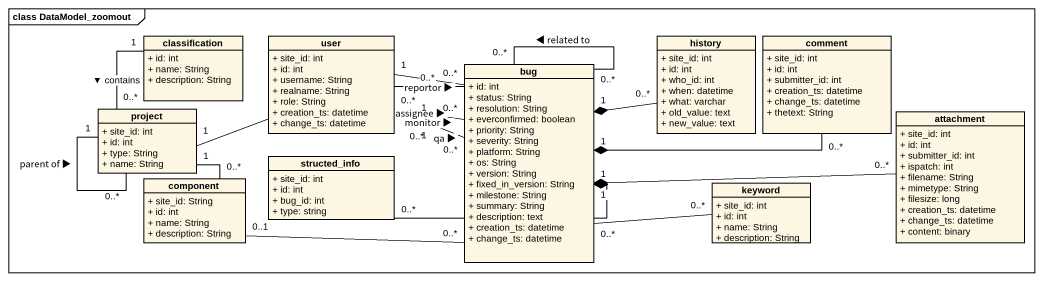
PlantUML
@startuml
mainframe class DataModel_zoomout
hide circle
hide empty members
skinparam classAttributeIconSize 0
class classification {
  + id: int
  + name: String
  + description: String
}
class user {
  + site_id: int
  + id: int
  + username: String
  + realname: String
  + role: String
  + creation_ts: datetime
  + change_ts: datetime
}
class history {
  + site_id: int
  + id: int
  + who_id: int
  + when: datetime
  + what: varchar
  + old_value: text
  + new_value: text
}
class comment {
  + site_id: int
  + id: int
  + submitter_id: int
  + creation_ts: datetime
  + change_ts: datetime
  + thetext: String
}
class bug {
  + id: int
  + status: String
  + resolution: String
  + everconfirmed: boolean
  + priority: String
  + severity: String
  + platform: String
  + os: String
  + version: String
  + fixed_in_version: String
  + milestone: String
  + summary: String
  + description: text
  + creation_ts: datetime
  + change_ts: datetime
}
class project {
  + site_id: int
  + id: int
  + type: String
  + name: String
}
class attachment {
  + site_id: int
  + id: int
  + submitter_id: int
  + ispatch: int
  + filename: String
  + mimetype: String
  + filesize: long
  + creation_ts: datetime
  + change_ts: datetime
  + content: binary
}
class "component" as component_ {
  + site_id: String
  + id: int
  + name: String
  + description: String
}
class structed_info {
  + site_id: int
  + id: int
  + bug_id: int
  + type: string
}
class keyword {
  + site_id: int
  + id: int
  + name: String
  + description: String
}
user "1" -right- "0..*" bug : reportor ▶
user "0..*" -right- "0..*" bug : monitor ▶
user "1" -right- "0..*" bug : qa ▶
user "1" -right- "0..*" bug : assignee ▶
history "0..*" -left-* "1" bug
comment "0..*" -left-* "1" bug
bug "0..*" -- "0..*" bug : ◀ related to
bug "0..*" -left- "1" project
project "0..*" -up- "1" classification : ▼ contains
project "1" -- "0..*" project : parent of ▶
attachment "0..*" -left-* "1" bug
component_ "0..1" -right- "0..*" bug
component_ "0..*" -up- "1" project
structed_info "0..*" -right-* "1" bug
keyword "0..*" -left- "0..*" bug
@enduml
